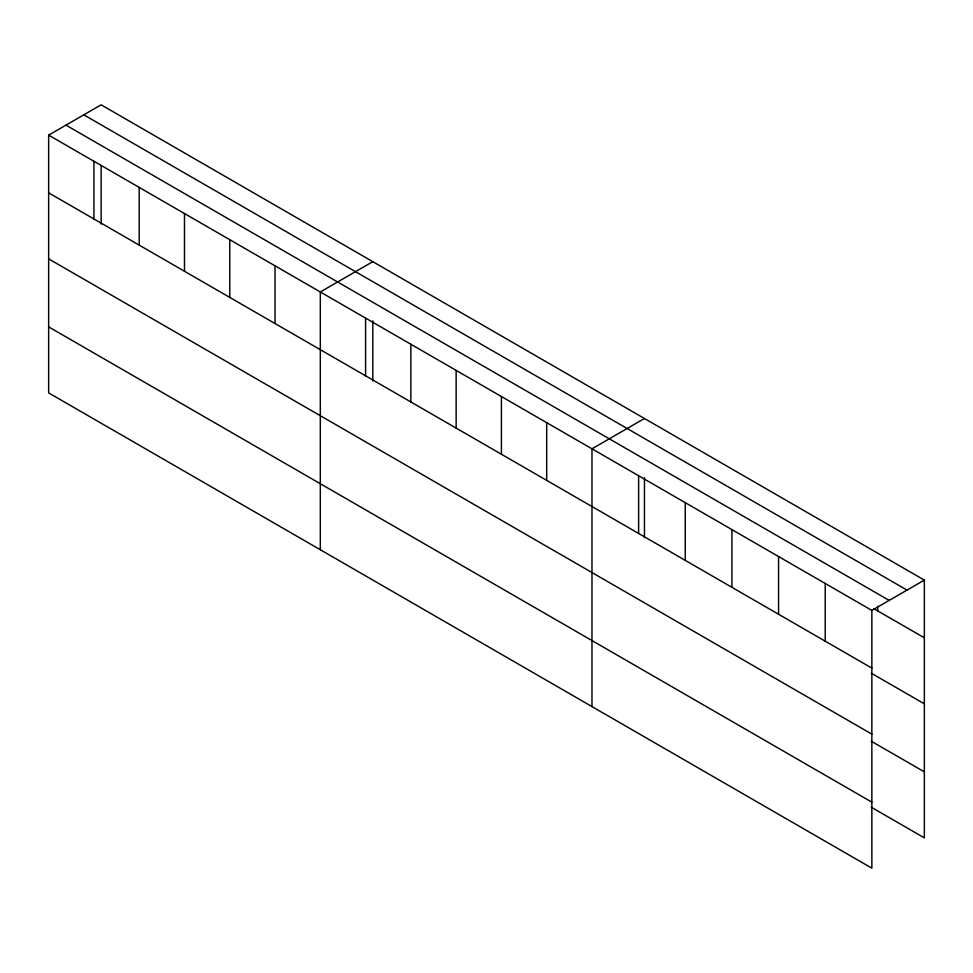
<?xml version="1.0" encoding="UTF-8"?>
<svg xmlns="http://www.w3.org/2000/svg" width="973" height="973" viewBox="0 0 973 973"><rect width="100%" height="100%" fill="white"/><g stroke="black" fill="none" stroke-linecap="round" stroke-linejoin="round"><path stroke-width="1.46" d="M101.143 165.532L101.143 224.058M48.65 135.125L871.857 610.399L871.857 868.171L48.65 392.897L48.65 135.125L101.143 104.829L924.35 580.103L924.35 837.875L871.224 807.201M372.805 261.664L320.312 291.973L320.312 549.745M644.454 418.499L591.973 448.808L591.973 706.58M871.857 610.399L924.35 580.103M83.824 114.826L907.031 590.1M65.969 125.128L889.176 600.402M873.815 608.636L924.35 637.814M48.65 192.836L871.857 668.11M871.224 673.158L924.35 703.832M48.65 258.867L871.857 734.141M871.224 741.183L924.35 771.857M48.65 326.879L871.857 802.153M877.707 606.325L877.707 610.874M825.213 583.472L825.213 641.183M778.558 556.544L778.558 614.255M731.915 529.604L731.915 587.315M685.26 502.676L685.26 560.387M644.454 477.719L644.454 537.741M638.616 475.748L638.616 533.459M546.692 422.671L546.692 480.382M501.411 396.534L501.411 454.245M456.142 370.385L456.142 428.108M410.861 344.247L410.861 401.958M372.805 320.871L372.805 380.893M365.58 318.11L365.58 375.821M275.031 265.824L275.031 323.547M229.762 239.686L229.762 297.397M184.481 213.549L184.481 271.26M139.2 187.412L139.2 245.123M93.931 161.275L93.931 218.986"/></g></svg>
